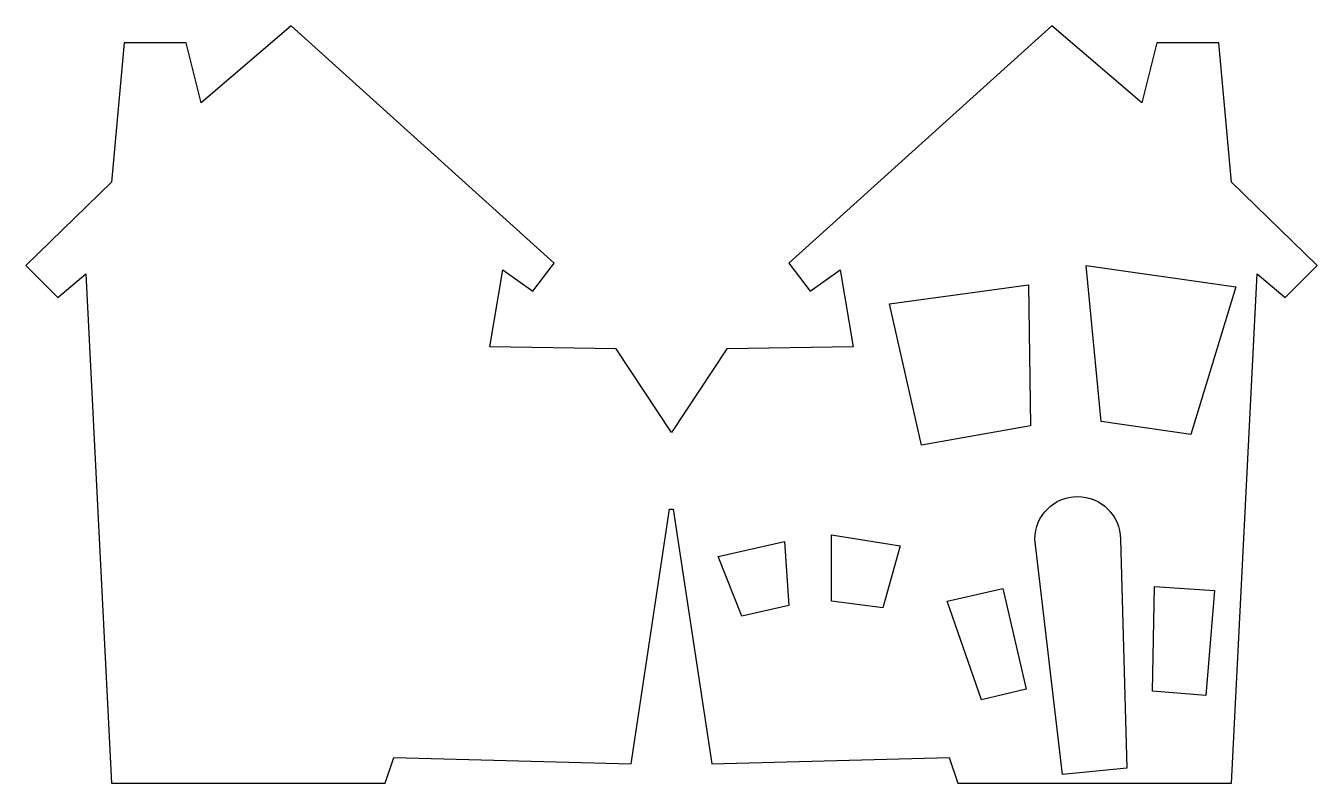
# Model space of a CAD drawing. Header units: centimetres. Extents: x -10.2 to 10.2, y -6 to 6.
import ezdxf

# ---------------------------------------------------------------- set-up
doc = ezdxf.new("R2010")
doc.units = ezdxf.units.CM
doc.header["$MEASUREMENT"] = 0
doc.layers.add('Camada 1', color=7, linetype='Continuous')

msp = doc.modelspace()

# ---------------------------------------------------------------- linework, layer by layer
at = {"layer": 'Camada 1'}
for points, knots in [([(-0.02906, -1.66168), (-0.02906, -1.66168), (-0.63948, -5.69718), (-0.63948, -5.69718), (-0.63948, -5.69718), (-0.63948, -5.69718), (-4.40373, -5.59545), (-4.40373, -5.59545), (-4.40373, -5.59545), (-4.40373, -5.59545), (-4.53936, -6.00238), (-4.53936, -6.00238), (-4.53936, -6.00238), (-4.53936, -6.00238), (-8.88001, -6.00238), (-8.88001, -6.00238), (-8.88001, -6.00238), (-8.88001, -6.00238), (-9.28705, 2.06861), (-9.28705, 2.06861), (-9.28705, 2.06861), (-9.28705, 2.06861), (-9.72787, 1.6956), (-9.72787, 1.6956), (-9.72787, 1.6956), (-9.72787, 1.6956), (-10.2365, 2.20431), (-10.2365, 2.20431), (-10.2365, 2.20431), (-10.2365, 2.20431), (-8.88001, 3.52688), (-8.88001, 3.52688), (-8.88001, 3.52688), (-8.88001, 3.52688), (-8.67657, 5.73115), (-8.67657, 5.73115), (-8.67657, 5.73115), (-8.67657, 5.73115), (-7.6932, 5.73115), (-7.6932, 5.73115), (-7.6932, 5.73115), (-7.6932, 5.73115), (-7.45574, 4.78159), (-7.45574, 4.78159), (-7.45574, 4.78159), (-7.45574, 4.78159), (-6.03148, 6.0024), (-6.03148, 6.0024), (-6.03148, 6.0024), (-6.03148, 6.0024), (-1.86032, 2.2382), (-1.86032, 2.2382), (-1.86032, 2.2382), (-1.86032, 2.2382), (-2.19941, 1.79732), (-2.19941, 1.79732), (-2.19941, 1.79732), (-2.19941, 1.79732), (-2.6742, 2.13646), (-2.6742, 2.13646), (-2.6742, 2.13646), (-2.6742, 2.13646), (-2.87764, 0.91562), (-2.87764, 0.91562), (-2.87764, 0.91562), (-2.87764, 0.91562), (-0.87689, 0.8817), (-0.87689, 0.8817), (-0.87689, 0.8817), (-0.87689, 0.8817), (0.00002, -0.44392), (0.00002, -0.44392), (0.00002, -0.44392), (0.00002, -0.44392), (0.87693, 0.8817), (0.87693, 0.8817), (0.87693, 0.8817), (0.87693, 0.8817), (2.87768, 0.91562), (2.87768, 0.91562), (2.87768, 0.91562), (2.87768, 0.91562), (2.67424, 2.13646), (2.67424, 2.13646), (2.67424, 2.13646), (2.67424, 2.13646), (2.19952, 1.79732), (2.19952, 1.79732), (2.19952, 1.79732), (2.19952, 1.79732), (1.86043, 2.2382), (1.86043, 2.2382), (1.86043, 2.2382), (1.86043, 2.2382), (6.03145, 6.0024), (6.03145, 6.0024), (6.03145, 6.0024), (6.03145, 6.0024), (7.45573, 4.78156), (7.45573, 4.78156), (7.45573, 4.78156), (7.45573, 4.78156), (7.69322, 5.73112), (7.69322, 5.73112), (7.69322, 5.73112), (7.69322, 5.73112), (8.6766, 5.73113), (8.6766, 5.73113), (8.6766, 5.73113), (8.6766, 5.73113), (8.88004, 3.52686), (8.88004, 3.52686), (8.88004, 3.52686), (8.88004, 3.52686), (10.23653, 2.20429), (10.23653, 2.20429), (10.23653, 2.20429), (10.23653, 2.20429), (9.72787, 1.6956), (9.72787, 1.6956), (9.72787, 1.6956), (9.72787, 1.6956), (9.28707, 2.06861), (9.28707, 2.06861), (9.28707, 2.06861), (9.28707, 2.06861), (8.88004, -6.0024), (8.88004, -6.0024), (8.88004, -6.0024), (8.88004, -6.0024), (4.53942, -6.0024), (4.53942, -6.0024), (4.53942, -6.0024), (4.53942, -6.0024), (4.40379, -5.59547), (4.40379, -5.59547), (4.40379, -5.59547), (4.40379, -5.59547), (0.63946, -5.6972), (0.63946, -5.6972), (0.63946, -5.6972), (0.63946, -5.6972), (0.02906, -1.66168), (0.02906, -1.66168), (0.02906, -1.66168), (0.02906, -1.66168), (-0.02906, -1.66168), (-0.02906, -1.66168)], [0, 0, 0, 0, 0.02631579, 0.02631579, 0.02631579, 0.02631579, 0.05263158, 0.05263158, 0.05263158, 0.05263158, 0.07894737, 0.07894737, 0.07894737, 0.07894737, 0.10526316, 0.10526316, 0.10526316, 0.10526316, 0.13157895, 0.13157895, 0.13157895, 0.13157895, 0.15789474, 0.15789474, 0.15789474, 0.15789474, 0.18421053, 0.18421053, 0.18421053, 0.18421053, 0.21052632, 0.21052632, 0.21052632, 0.21052632, 0.23684211, 0.23684211, 0.23684211, 0.23684211, 0.26315789, 0.26315789, 0.26315789, 0.26315789, 0.28947368, 0.28947368, 0.28947368, 0.28947368, 0.31578947, 0.31578947, 0.31578947, 0.31578947, 0.34210526, 0.34210526, 0.34210526, 0.34210526, 0.36842105, 0.36842105, 0.36842105, 0.36842105, 0.39473684, 0.39473684, 0.39473684, 0.39473684, 0.42105263, 0.42105263, 0.42105263, 0.42105263, 0.44736842, 0.44736842, 0.44736842, 0.44736842, 0.47368421, 0.47368421, 0.47368421, 0.47368421, 0.5, 0.5, 0.5, 0.5, 0.52631579, 0.52631579, 0.52631579, 0.52631579, 0.55263158, 0.55263158, 0.55263158, 0.55263158, 0.57894737, 0.57894737, 0.57894737, 0.57894737, 0.60526316, 0.60526316, 0.60526316, 0.60526316, 0.63157895, 0.63157895, 0.63157895, 0.63157895, 0.65789474, 0.65789474, 0.65789474, 0.65789474, 0.68421053, 0.68421053, 0.68421053, 0.68421053, 0.71052632, 0.71052632, 0.71052632, 0.71052632, 0.73684211, 0.73684211, 0.73684211, 0.73684211, 0.76315789, 0.76315789, 0.76315789, 0.76315789, 0.78947368, 0.78947368, 0.78947368, 0.78947368, 0.81578947, 0.81578947, 0.81578947, 0.81578947, 0.84210526, 0.84210526, 0.84210526, 0.84210526, 0.86842105, 0.86842105, 0.86842105, 0.86842105, 0.89473684, 0.89473684, 0.89473684, 0.89473684, 0.92105263, 0.92105263, 0.92105263, 0.92105263, 0.94736842, 0.94736842, 0.94736842, 0.94736842, 1, 1, 1, 1]), ([(6.57409, 2.20431), (6.57409, 2.20431), (6.81145, -0.27129), (6.81145, -0.27129), (6.81145, -0.27129), (6.81145, -0.27129), (8.23576, -0.47473), (8.23576, -0.47473), (8.23576, -0.47473), (8.23576, -0.47473), (8.94797, 1.86517), (8.94797, 1.86517), (8.94797, 1.86517), (8.94797, 1.86517), (6.57409, 2.20431), (6.57409, 2.20431)], [0, 0, 0, 0, 0.2, 0.2, 0.2, 0.2, 0.4, 0.4, 0.4, 0.4, 0.6, 0.6, 0.6, 0.6, 1, 1, 1, 1]), ([(3.96286, -0.6443), (3.96286, -0.6443), (5.69234, -0.3391), (5.69234, -0.3391), (5.69234, -0.3391), (5.69234, -0.3391), (5.65845, 1.89906), (5.65845, 1.89906), (5.65845, 1.89906), (5.65845, 1.89906), (3.45413, 1.59389), (3.45413, 1.59389), (3.45413, 1.59389), (3.45413, 1.59389), (3.96286, -0.6443), (3.96286, -0.6443)], [0, 0, 0, 0, 0.2, 0.2, 0.2, 0.2, 0.4, 0.4, 0.4, 0.4, 0.6, 0.6, 0.6, 0.6, 1, 1, 1, 1]), ([(7.11664, -2.13639), (7.11664, -1.7619), (6.81295, -1.45821), (6.43843, -1.45821), (6.43843, -1.45821), (6.06394, -1.45821), (5.76025, -1.7619), (5.76025, -2.13639), (5.76025, -2.13639), (5.76025, -2.13639), (6.20107, -5.86672), (6.20107, -5.86672), (6.20107, -5.86672), (6.20107, -5.86672), (7.21834, -5.76499), (7.21834, -5.76499), (7.21834, -5.76499), (7.21834, -5.76499), (7.11664, -2.13639), (7.11664, -2.13639)], [0, 0, 0, 0, 0.16666667, 0.16666667, 0.16666667, 0.16666667, 0.33333333, 0.33333333, 0.33333333, 0.33333333, 0.5, 0.5, 0.5, 0.5, 0.66666667, 0.66666667, 0.66666667, 0.66666667, 1, 1, 1, 1]), ([(1.79257, -2.17034), (1.79257, -2.17034), (0.7412, -2.4077), (0.7412, -2.4077), (0.7412, -2.4077), (0.7412, -2.4077), (1.11432, -3.35729), (1.11432, -3.35729), (1.11432, -3.35729), (1.11432, -3.35729), (1.86042, -3.18774), (1.86042, -3.18774), (1.86042, -3.18774), (1.86042, -3.18774), (1.79257, -2.17034), (1.79257, -2.17034)], [0, 0, 0, 0, 0.2, 0.2, 0.2, 0.2, 0.4, 0.4, 0.4, 0.4, 0.6, 0.6, 0.6, 0.6, 1, 1, 1, 1]), ([(2.53856, -2.06858), (2.53856, -2.06858), (2.53856, -3.11988), (2.53856, -3.11988), (2.53856, -3.11988), (2.53856, -3.11988), (3.35239, -3.22161), (3.35239, -3.22161), (3.35239, -3.22161), (3.35239, -3.22161), (3.62377, -2.23813), (3.62377, -2.23813), (3.62377, -2.23813), (3.62377, -2.23813), (2.53856, -2.06858), (2.53856, -2.06858)], [0, 0, 0, 0, 0.2, 0.2, 0.2, 0.2, 0.4, 0.4, 0.4, 0.4, 0.6, 0.6, 0.6, 0.6, 1, 1, 1, 1]), ([(4.91243, -4.6798), (4.91243, -4.6798), (5.62453, -4.51025), (5.62453, -4.51025), (5.62453, -4.51025), (5.62453, -4.51025), (5.25152, -2.91643), (5.25152, -2.91643), (5.25152, -2.91643), (5.25152, -2.91643), (4.36988, -3.11987), (4.36988, -3.11987), (4.36988, -3.11987), (4.36988, -3.11987), (4.91243, -4.6798), (4.91243, -4.6798)], [0, 0, 0, 0, 0.2, 0.2, 0.2, 0.2, 0.4, 0.4, 0.4, 0.4, 0.6, 0.6, 0.6, 0.6, 1, 1, 1, 1]), ([(7.6593, -2.88252), (7.6593, -2.88252), (7.62538, -4.54421), (7.62538, -4.54421), (7.62538, -4.54421), (7.62538, -4.54421), (8.47313, -4.61202), (8.47313, -4.61202), (8.47313, -4.61202), (8.47313, -4.61202), (8.60876, -2.95036), (8.60876, -2.95036), (8.60876, -2.95036), (8.60876, -2.95036), (7.6593, -2.88252), (7.6593, -2.88252)], [0, 0, 0, 0, 0.2, 0.2, 0.2, 0.2, 0.4, 0.4, 0.4, 0.4, 0.6, 0.6, 0.6, 0.6, 1, 1, 1, 1])]:
    msp.add_open_spline(points, degree=3, knots=knots, dxfattribs=at)

doc.saveas('drawing.dxf')
